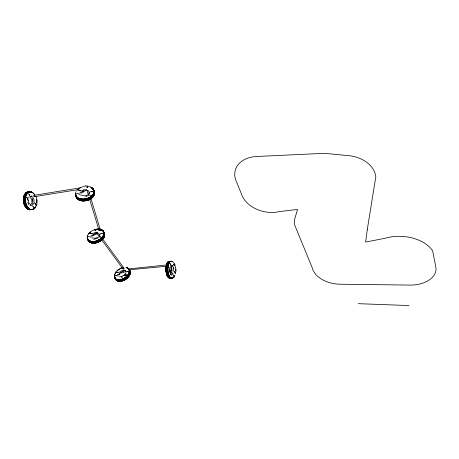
<?xml version="1.0" encoding="UTF-8"?>
<svg xmlns="http://www.w3.org/2000/svg" width="459" height="459" viewBox="0 0 459 459"><rect width="100%" height="100%" fill="white"/><g stroke="black" fill="none" stroke-linecap="round" stroke-linejoin="round"><path stroke-width="0.69" d="M124.142 270.173L124.28 270.632L125.118 270.368M175.648 271.143L175.625 269.226M175.889 271.074L175.608 267.012M34.058 202.046L33.897 199.59L32.968 197.422M36.64 202.844L36.479 199.504M31.923 202.258L31.763 199.808L30.162 196.865M32.824 202.545L32.629 199.539L32.01 197.875M31.023 196.71L31.654 196.389L31.12 196.693M174.38 265.027C173.823 264.235 174.529 265.417 174.454 264.659M173.835 264.809L174.242 264.9M174.403 264.849L173.858 264.745M174.127 264.9L173.743 264.843L174.265 264.826M31.103 196.55L31.648 196.458L31.803 195.729M31.35 196.55L31.619 196.36M100.561 229.661L100.55 230.188M171.488 272.474L171.746 273.231M87.216 187.329L86.998 186.939M87.17 187.41L87.216 186.922M123.804 268.027L123.821 268.865L123.15 269.072L101.559 239.673M124.033 270.185L123.764 270.598L123.373 270.11M87.376 187.088L87.176 187.375M166.038 265.021L128.377 268.985L128.652 269.186M30.977 196.647C31.31 195.901 30.988 196.894 32.595 196.727M31.063 196.636L31.493 196.36M34.632 194.759L34.591 194.668M31.614 196.441L31.028 196.251M31.533 196.343L31.132 196.395L31.522 196.458M125.014 270.776L125.439 271.005M125.462 270.919L125.083 270.615L125.347 270.982M125.278 270.919L125.123 270.621M96.143 229.804L95.679 230.378L94.973 230.257M34.677 194.582L34.683 194.593A8.991 5.709 81.9 0 0 26.266 194.696A8.991 5.709 81.9 0 0 28.211 207.841A8.991 5.709 81.9 0 0 36.336 205.322M122.811 268.481L122.874 268.802M96.82 232.483C96.671 233.344 98.461 232.816 97.612 232.288M36.714 205.253L37.179 200.893L36.146 196.469M35.177 196.159C34.563 197.433 33.673 195.723 34.322 195.287M29.204 195.075L29.089 194.312M100.613 230.011L100.75 229.804M99.93 234.256L99.133 235.972M100.492 230.137L100.733 229.741M86.785 195.241C90.062 193.882 93.005 196.492 91.806 198.242M174.024 264.843L174.053 264.745M31.103 196.418L31.315 196.395M172.045 274.258C172.98 274.132 175.252 277.07 173.743 277.144M33.409 204.129L33.828 203.165M31.275 204.335L31.694 203.377M28.578 198.127L29.003 197.163M125.187 271.017L125.032 270.586L125.204 270.965M100.854 229.729L100.997 229.747M100.647 229.632L100.71 229.678M125.537 273.151L124.349 274.855M165.923 267.528L165.883 268.194M170.501 264.688L170.559 264.045M170.513 265.663C172.509 263.678 166.365 261.211 166.726 264.264M171.379 271.361C172.647 271.183 170.909 274.138 173.209 273.719M99.046 229.724C98.456 231.032 101.273 229.85 99.85 229.523M173.852 264.9L174.013 264.745M89.304 192.992L88.707 193.836M31.281 196.383L31.602 196.475L31.178 196.366M125.927 274.31L126.127 274.034L124.779 275.566M122.823 268.096C122.18 269.381 124.561 268.813 123.689 267.872M125.284 270.896L125.014 270.73L125.238 271.011M115.576 272.187L118.542 269.301M87.199 187.134L86.883 187.152M124.286 270.099L124.154 270.54L125.072 270.408M100.613 230.062L100.624 230.188M100.091 230.412L99.769 230.665M89.241 233.465L89.637 233.195M118.847 274.723L119.225 274.402M119.346 272.25L121.233 270.936L123.299 270.362M119.701 273.334L120.786 272.439M119.604 273.501L122.157 271.722M117.384 270.844L118.835 269.651M34.867 196.475C33.57 197.422 33.478 194.955 34.746 195.293M94.405 194.673C94.732 192.734 92.047 190.06 89.734 192.103M93.665 235.369L96.929 233.861M92.804 233.608L96.08 232.093M92.936 234.801L94.152 233.964M92.764 234.974L95.615 233.35M31.459 205.403C32.543 205.546 35.28 208.598 33.8 208.868M30.001 205.494L30.707 205.047M116.104 272.399L117.498 272.457M118.669 274.821L118.319 274.912M123.454 275.595L121.383 276.582M121.279 273.088L123.322 272.112M82.201 192.568L84.519 191.535M81.622 190.594L85.248 189.355M81.26 191.982L84.278 190.611L82.689 191.185M127.091 271.63L128.164 271.556M125.169 275.165L126.65 275.222M88.587 195.31L89.195 195.081M130.201 273.771C130.895 272.107 126.782 270.305 125.995 272.239M97.342 237.464L95.036 238.307L92.041 237.917M97.905 238.123L93.613 239.357M118.198 276.163C117.756 275.595 113.964 275.136 114.503 276.329M128.394 277.299C128.922 275.67 125.393 273.811 123.695 275.733M91.748 236.144C94.697 235.237 92.517 235.364 90.968 235.966M87.434 237.561C85.919 235.754 92.488 236.97 91.002 237.423M120.396 268.222L122.341 267.482M120.47 268.699L122.18 268.05M122.014 271.728L123.574 271.183M121.119 277.534L122.564 276.989M102.076 239.764C104.491 238.33 99.356 235.341 97.836 237.527M104.509 236.064C105.318 234.434 101.485 231.829 100.142 234.05M86.728 195.218L84.175 195.855L80.818 195.092M85.707 196.572L87.405 195.987M95.254 229.707L96.132 229.707M31.178 196.567L31.614 196.492M79.631 193.199C80.193 192.137 82.999 193.113 80.75 192.998M91.375 191.661L92.293 191.667M95.518 233.333L96.947 232.942M123.316 272.118L125.261 271.98M121.394 276.582L119.449 276.714M34.023 195.333L80.686 187.777M34.494 196.653L77.611 189.716M83.125 186.365L85.523 185.981M166.399 267.264L166.732 267.213M128.543 268.876L129.231 269.697A8.348 5.175 -33 0 1 124.716 279.164A8.348 5.175 -33 0 1 114.997 277.993M97.136 233.172L96.751 233.103M35.98 205.701C38.189 205.741 33.289 201.369 34.23 203.125M123.764 270.598L125.181 270.454M166.215 266.277L129.191 269.812M171.167 265.772L172.578 265.629M118.623 272.749C119.805 272.376 114.865 271.476 115.513 272.881M119.38 274.35C121.05 273.633 118.129 274.763 117.607 274.666M86.045 190.376L85.5 190.365M87.009 190.382L88.524 190.508M25.285 197.244L26.031 197.318M88.713 233.849C87.709 232.243 93.894 233.614 91.984 233.889M85.529 185.981L87.87 186.027M80.124 194.742C79.86 194.1 75.718 192.55 75.5 194.1M358.307 303.674L409.078 305.556M85.391 190.502L85.942 190.537M85.988 190.095L85.586 190.037M75.724 194.863L76.022 195.471M102.007 233.373L102.351 233.413M89.941 233.166L91.416 233.734M98.369 228.72L100.286 228.961M98.048 233.763L99.075 233.895M80.468 191.001C82.54 191.128 76.515 188.638 76.877 190.502M115.852 275.693L116.242 275.79M78.397 190.003L79.866 190.772M117.613 274.809L117.98 274.901M100.337 236.924L100.693 237.039M76.584 196.435L76.16 196.251M169.646 269.886C171.488 267.729 165.188 264.906 165.659 268.205M88.191 191.615L89.132 192.08M174.202 271.986L174.936 272.382M35.159 203.756L36.169 204.915M173.158 275.354L173.485 275.555M30.885 205.196L28.883 202.912L28.315 200.497M171.878 265.285L173.232 267.213M103.011 233.7L103.304 233.929M33.186 206.923L33.484 207.158M26.777 197.651L27.081 197.892M29.491 196.245C30.954 194.186 25.211 191.46 25.228 194.117M175.074 272.491L175.349 272.795M129.208 269.8L129.455 270.018A8.342 5.175 -33 0 1 124.934 279.497A8.342 5.175 -33 0 1 115.22 278.326M173.915 264.745L174.208 264.906M32.813 205.012L32.48 203.308L31.803 202.958M170.949 274.769L171.362 275.28L170.186 273.162L169.595 270.093M100.303 229.856L99.655 230.521L99.029 230.315M173.743 275.767L173.995 276.226M99.001 233.947L99.832 235.088M102.753 239.087L124.028 268.24M96.126 232.248L99.471 236.815M27.655 199.998L28.32 200.331L27.534 198.133L26.002 196.813L23.311 197.083L23.317 197.41M94.858 230.171C94.789 228.335 97.262 230.556 94.795 229.988M28.785 204.708L28.188 203.607M173.732 271.527C173.72 270.357 176.962 273.96 175.131 273.862M27.316 198.156L27.569 199.837M170.708 273.834L170.943 274.293L169.715 270.058M129.645 272.985L129.811 273.472M127.837 276.513L127.992 277.001M170.605 266.45L171.436 270.747M174.391 263.38L175.097 265.044M27.718 202.121L28.074 203.182M86.567 189.108L88.208 194.536M89.643 199.281L99.075 230.464M89.04 192.229L89.448 193.583M91.077 199.011L100.441 230.2M170.478 272.256L170.042 270.007M170.421 273.094L169.836 270.076M171.574 266.759L172.119 270.936M171.402 266.943L171.655 267.907M171.23 266.857L171.563 268.131M171.173 267.006L171.419 267.953M32.526 199.447L32.692 200.56M173.508 268.28L173.674 270.626M175.889 269.163L175.917 271.344M29.588 208.914A8.876 5.64 81.9 0 1 25.314 201.191A8.876 5.64 81.9 0 1 27.643 192.86M28.974 192.069A8.876 5.64 81.9 0 1 31.43 192.063M35.395 207.055A8.876 5.64 81.9 0 1 34.322 208.409M33.019 209.247A8.876 5.64 81.9 0 1 32.067 209.482M29.697 208.908A8.882 5.64 81.9 0 1 25.423 201.18A8.882 5.64 81.9 0 1 27.752 192.849M29.078 192.057A8.882 5.64 81.9 0 1 31.539 192.051M35.498 207.043A8.882 5.64 81.9 0 1 31.682 209.493A8.876 5.64 81.9 0 0 32.658 209.281M31.223 209.637A8.979 5.72 81.9 0 1 23.879 201.329A8.979 5.72 81.9 0 1 29.078 191.896M30.225 209.631A8.87 5.651 81.9 0 1 27.747 208.736M27.282 208.363A8.87 5.651 81.9 0 1 23.851 199.401A8.87 5.651 81.9 0 1 27.62 192.212M34.109 208.529A8.991 5.715 81.9 0 1 25.096 201.983A8.991 5.715 81.9 0 1 31.178 191.982M31.677 192.178A8.991 5.715 81.9 0 1 33.983 194.094M29.33 208.943A8.876 5.64 81.9 0 1 25.056 201.214A8.876 5.64 81.9 0 1 27.385 192.889M31.172 192.086A8.876 5.64 81.9 0 0 28.716 192.091A8.87 5.651 81.9 0 0 23.558 198.311A8.87 5.651 81.9 0 0 26.915 208.403M32.767 209.27A8.876 5.64 81.9 0 1 31.809 209.511M30.713 209.493A8.876 5.64 81.9 0 1 29.715 209.195M29.221 208.954A8.876 5.64 81.9 0 1 24.947 201.226A8.876 5.64 81.9 0 1 27.276 192.9M28.607 192.103A8.876 5.64 81.9 0 1 30.07 191.902M34 208.541A8.991 5.715 81.9 0 1 24.987 201.994A8.991 5.715 81.9 0 1 31.069 191.994M32.342 209.419A8.985 5.715 81.9 0 1 24.482 200.87A8.985 5.715 81.9 0 1 30.73 192.028M30.369 209.522A8.876 5.646 81.9 0 1 24.648 201.644A8.876 5.646 81.9 0 1 27.804 192.344M28.739 192.005A8.876 5.646 81.9 0 1 29.726 191.937M30.564 209.602A8.87 5.646 81.9 0 1 24.35 201.673A8.87 5.646 81.9 0 1 27.965 192.172M28.441 192.04A8.87 5.646 81.9 0 1 29.428 191.971M31.562 209.602A8.985 5.72 81.9 0 1 24.149 200.514A8.985 5.72 81.9 0 1 30.432 192.057M30.116 209.643A8.87 5.651 81.9 0 1 27.643 208.747M27.173 208.375A8.87 5.651 81.9 0 1 23.816 198.282A8.87 5.651 81.9 0 1 28.974 192.017M31.591 209.488A8.979 5.72 81.9 0 1 23.822 201.725A8.979 5.72 81.9 0 1 28.969 191.908M31.332 209.516A8.979 5.726 81.9 0 1 23.564 201.748A8.979 5.726 81.9 0 1 28.71 191.937M31.229 209.522A8.979 5.726 81.9 0 1 23.455 201.759A8.979 5.726 81.9 0 1 28.601 191.948M30.839 209.562A8.87 5.651 81.9 0 1 27.385 208.77M30.73 209.568A8.87 5.657 81.9 0 1 27.276 208.782M26.806 208.409A8.87 5.657 81.9 0 1 23.449 198.322A8.87 5.657 81.9 0 1 28.613 192.057M168.476 277.431A8.428 3.775 87 0 1 166.003 269.278A8.428 3.775 87 0 1 168.287 261.837M170.438 278.24A8.428 3.775 87 0 1 169.446 278.12M170.323 278.246A8.428 3.775 87 0 1 166.043 271.487A8.428 3.775 87 0 1 168.172 261.842M171.287 277.896A8.537 3.821 87 0 1 165.997 271.504A8.537 3.821 87 0 1 169.119 261.337M171.402 277.89A8.537 3.821 87 0 1 166.112 271.498A8.537 3.821 87 0 1 169.233 261.332M172.142 277.85A8.537 3.815 87 0 1 166.858 271.453A8.537 3.815 87 0 1 169.973 261.286M171.781 277.867A8.537 3.815 87 0 1 166.497 271.476A8.537 3.815 87 0 1 169.612 261.303M171.672 277.873A8.537 3.815 87 0 1 166.382 271.481A8.537 3.815 87 0 1 169.503 261.314M168.746 277.414A8.428 3.77 87 0 1 166.273 269.267A8.428 3.77 87 0 1 168.556 261.819M173.531 267.149A8.428 3.77 87 0 1 173.743 268.567M170.708 278.223A8.428 3.77 87 0 1 169.715 278.102M168.86 277.408A8.434 3.77 87 0 1 166.387 269.255A8.434 3.77 87 0 1 168.671 261.814M170.817 278.217A8.434 3.77 87 0 1 169.83 278.097M172.813 277.815A8.543 3.804 87 0 1 167.432 270.311A8.543 3.804 87 0 1 171.643 261.412M169.222 277.391A8.434 3.764 87 0 1 166.749 269.238A8.434 3.764 87 0 1 169.027 261.791M171.178 278.2A8.434 3.764 87 0 1 170.191 278.079M172.452 277.833A8.543 3.81 87 0 1 167.065 270.334A8.543 3.81 87 0 1 171.287 261.435M171.976 278.263A8.543 3.804 87 0 1 167.495 269.192A8.543 3.804 87 0 1 171.758 261.406M172.245 278.252A8.543 3.804 87 0 1 167.77 269.175A8.543 3.804 87 0 1 172.027 261.389M174.036 276.794A8.543 3.804 87 0 1 173.198 277.793M172.354 278.246A8.543 3.804 87 0 1 167.902 268.067A8.543 3.804 87 0 1 173.1 262.123M173.404 262.485A8.543 3.804 87 0 1 173.972 263.368M174.684 265.038A8.543 3.804 87 0 1 175.2 267.023M174.822 275.314A8.543 3.804 87 0 1 173.307 277.787M126.196 267.643A8.256 5.106 -32.9 0 1 125.955 277.138A8.256 5.106 -32.9 0 1 114.595 277.213M127.579 268.05A8.256 5.106 -32.9 0 1 125.049 277.706A8.256 5.106 -32.9 0 1 114.538 277.138M114.463 276.674A8.256 5.106 -32.9 0 1 114.475 275.687M115.163 273.57A8.256 5.106 -32.9 0 1 115.817 272.497M118.766 269.628A8.256 5.106 -32.9 0 1 120.608 268.555M126.145 267.563A8.256 5.106 -32.9 0 1 127.143 267.844M126.196 267.488A8.36 5.169 -32.9 0 1 128.101 274.809A8.36 5.169 -32.9 0 1 117.55 279.847A8.36 5.169 -32.9 0 1 115.743 272.485M118.726 269.576A8.36 5.169 -32.9 0 1 120.591 268.492M126.248 267.568A8.36 5.169 -32.9 0 1 128.503 274.344A8.36 5.169 -32.9 0 1 118.738 280.036A8.36 5.169 -32.9 0 1 114.876 274.189M129.111 269.462A8.348 5.169 -33 0 1 123.936 279.296A8.348 5.169 -33 0 1 114.75 276.817M127.877 268.331A8.354 5.169 -32.9 0 1 125.318 278.108A8.354 5.169 -32.9 0 1 114.681 277.523M127.826 268.251A8.354 5.169 -32.9 0 1 125.267 278.028A8.251 5.106 -32.9 0 1 114.773 277.483M114.63 277.448A8.354 5.169 -32.9 0 0 125.267 278.028A8.251 5.106 -32.9 0 0 127.809 268.4M127.757 268.32A8.251 5.106 -32.9 0 1 125.227 277.976A8.251 5.106 -32.9 0 1 114.721 277.402M129.421 269.938A8.342 5.175 -33 0 1 124.882 279.416A8.342 5.175 -33 0 1 115.169 278.246M129.335 269.995A8.239 5.112 -33 0 1 124.854 279.359A8.239 5.112 -33 0 1 115.261 278.2M129.025 269.519A8.245 5.106 -33 0 1 123.913 279.233A8.245 5.106 -33 0 1 114.842 276.783M129.168 269.743A8.245 5.106 -33 0 1 124.687 279.106A8.245 5.106 -33 0 1 115.094 277.953M129.386 270.076A8.239 5.112 -33 0 1 125.818 278.86A8.239 5.112 -33 0 1 115.886 279.497M129.593 270.208A8.342 5.175 -33 0 1 125.984 279.101A8.342 5.175 -33 0 1 115.926 279.743M129.507 270.265A8.239 5.112 -33 0 1 125.944 279.049A8.239 5.112 -33 0 1 116.012 279.686M129.558 270.345A8.239 5.112 -33 0 1 125.083 279.703A8.239 5.112 -33 0 1 115.496 278.544M129.645 270.282A8.342 5.175 -33 0 1 125.112 279.766A8.342 5.175 -33 0 1 115.404 278.59M93.843 195.391A9.329 6.151 -13.9 0 1 85.936 200.56A9.329 6.151 -13.9 0 1 77.192 198.552M76.837 198.11A9.329 6.151 -13.9 0 1 76.154 196.636M93.843 191.116A9.329 6.151 -13.9 0 1 94.256 192.114M94.388 192.734A9.329 6.151 -13.9 0 1 94.388 193.824M93.865 195.488A9.329 6.151 -13.9 0 1 85.965 200.658A9.329 6.151 -13.9 0 1 77.221 198.649M76.865 198.208A9.329 6.151 -13.9 0 1 76.183 196.733M93.871 191.214A9.329 6.151 -13.9 0 1 94.284 192.212M93.98 191.173A9.444 6.225 -13.9 0 1 87.566 200.342A9.444 6.225 -13.9 0 1 76.068 196.762M76.039 196.664A9.45 6.225 -13.9 0 0 87.537 200.239A9.45 6.225 -13.9 0 0 93.952 191.076A9.352 6.151 -13.9 0 1 85.873 198.902A9.352 6.151 -13.9 0 1 75.672 195.058M92.007 188.156A9.467 6.225 -13.9 0 1 88.702 198.426A9.467 6.225 -13.9 0 1 75.66 195.419M77.72 198.099A9.346 6.151 -13.9 0 0 88.673 198.351A9.346 6.151 -13.9 0 0 93.917 190.869A9.45 6.225 -13.9 0 1 86.275 200.319A9.45 6.225 -13.9 0 1 75.907 194.782M76.458 196.871A9.346 6.151 -13.9 0 1 75.775 195.391M91.92 188.219A9.346 6.151 -13.9 0 1 93.2 189.412M87.985 186.377A9.473 6.225 -13.8 0 1 93.888 192.671A9.473 6.225 -13.8 0 1 84.594 199.097A9.473 6.225 -13.8 0 1 75.528 194.989M75.437 194.45A9.473 6.225 -13.8 0 1 75.471 193.342M75.592 192.78A9.473 6.225 -13.8 0 1 76.039 191.661M77.973 189.315A9.473 6.225 -13.8 0 1 78.862 188.638M79.344 188.322A9.473 6.225 -13.8 0 1 80.377 187.748M80.916 187.496A9.473 6.225 -13.8 0 1 82.637 186.87M75.878 194.685A9.45 6.225 -13.9 0 0 86.246 200.222A9.45 6.225 -13.9 0 0 93.86 190.743A9.352 6.151 -13.9 0 1 88.644 198.254A9.352 6.151 -13.9 0 1 77.691 197.995M93.464 189.963A9.455 6.225 -13.9 0 1 86.952 199.711A9.455 6.225 -13.9 0 1 75.729 194.926M93.361 190.009A9.341 6.151 -13.9 0 1 86.929 199.636A9.341 6.151 -13.9 0 1 75.844 194.909M93.389 189.682A9.461 6.225 -13.9 0 1 86.871 199.43A9.461 6.225 -13.9 0 1 75.649 194.65M76.429 196.773A9.352 6.151 -13.9 0 1 75.746 195.293M91.892 188.115A9.352 6.151 -13.9 0 1 93.171 189.315M94.003 191.185A9.346 6.151 -13.9 0 1 87.635 199.114A9.346 6.151 -13.9 0 1 76.555 197.186M76.263 196.716A9.346 6.151 -13.9 0 1 75.764 194.633M93.584 189.733A9.467 6.225 -13.9 0 1 87.153 198.896A9.467 6.225 -13.9 0 1 75.632 195.322M91.984 188.058A9.467 6.225 -13.9 0 1 93.275 189.269M93.934 190.502A9.473 6.225 -13.9 0 1 86.292 198.885A9.473 6.225 -13.9 0 1 75.557 195.086M90.779 187.197A9.473 6.225 -13.9 0 1 93.762 189.992M94.164 191.776A9.335 6.151 -13.9 0 1 93.992 194.501M93.751 195.058A9.335 6.151 -13.9 0 1 85.839 200.227A9.335 6.151 -13.9 0 1 77.089 198.219M76.733 197.777A9.335 6.151 -13.9 0 1 76.051 196.303M94.296 193.491A9.335 6.151 -13.9 0 1 94.015 194.605M93.774 195.155A9.335 6.151 -13.9 0 1 85.867 200.325A9.335 6.151 -13.9 0 1 77.123 198.317M76.762 197.875A9.335 6.151 -13.9 0 1 76.079 196.4M91.829 187.88A9.352 6.151 -13.9 0 1 93.653 190.026M93.9 192.046A9.352 6.151 -13.8 0 1 85.047 198.954A9.352 6.151 -13.8 0 1 75.643 194.96M92.282 188.144A9.352 6.151 -13.8 0 1 93.797 190.433M104.113 232.897A8.721 5.565 -24.4 0 1 98.392 242.002A8.721 5.565 -24.4 0 1 88.168 239.764M103.877 232.581A8.721 5.565 -24.4 0 1 98.783 241.939A8.721 5.565 -24.4 0 1 88.208 239.85M103.975 232.529A8.83 5.634 -24.4 0 1 98.811 242.002A8.83 5.634 -24.4 0 1 88.105 239.891M103.929 232.438A8.836 5.634 -24.4 0 1 98.771 241.91A8.836 5.634 -24.4 0 1 88.065 239.805M102.242 230.309A8.847 5.634 -24.4 0 1 99.253 240.269A8.847 5.634 -24.4 0 1 87.508 238.691M103.585 231.778A8.738 5.565 -24.4 0 1 99.219 240.206A8.738 5.565 -24.4 0 1 88.547 240.355M88.226 239.977A8.738 5.565 -24.4 0 1 87.612 238.657M102.162 230.372A8.738 5.565 -24.4 0 1 103.315 231.376M103.223 230.929A8.853 5.634 -24.4 0 1 95.879 241.199A8.853 5.634 -24.4 0 1 87.784 235.134M88.071 234.589A8.853 5.634 -24.4 0 1 93.722 230.005M94.25 229.798A8.853 5.634 -24.4 0 1 95.334 229.454M96.419 229.207A8.853 5.634 -24.4 0 1 97.847 229.041M100.458 229.27A8.853 5.634 -24.4 0 1 102.891 230.556M103.832 232.225A8.836 5.634 -24.4 0 1 98.668 241.698A8.836 5.634 -24.4 0 1 87.956 239.592M104.009 232.684A8.727 5.565 -24.4 0 1 99.655 241.113A8.727 5.565 -24.4 0 1 88.994 241.256M88.673 240.877A8.727 5.565 -24.4 0 1 88.059 239.552M104.434 234.997A8.727 5.565 -24.4 0 1 96.465 242.329A8.727 5.565 -24.4 0 1 88.019 239.466M103.694 232.191A8.727 5.565 -24.4 0 1 104.342 233.488M103.791 232.139A8.836 5.634 -24.4 0 1 98.622 241.612A8.836 5.634 -24.4 0 1 87.916 239.506M103.659 231.852A8.841 5.634 -24.4 0 1 97.778 241.635A8.841 5.634 -24.4 0 1 87.675 238.21M103.562 231.91A8.732 5.565 -24.4 0 1 99.471 240.74A8.732 5.565 -24.4 0 1 88.489 240.505M88.226 240.091A8.732 5.565 -24.4 0 1 87.876 239.185M103.447 231.657A8.732 5.565 -24.4 0 1 100.309 239.891A8.732 5.565 -24.4 0 1 89.494 241.291M89.063 240.986A8.732 5.565 -24.4 0 1 87.755 238.938M103.539 231.606A8.841 5.634 -24.4 0 1 98.364 241.084A8.841 5.634 -24.4 0 1 87.652 238.973M104.004 234.096A8.738 5.565 -24.4 0 1 97.463 240.946A8.738 5.565 -24.4 0 1 88.501 240.269M88.18 239.891A8.738 5.565 -24.4 0 1 87.571 238.565M102.122 230.286A8.738 5.565 -24.4 0 1 103.918 232.587M100.498 229.357A8.853 5.634 -24.4 0 1 102.873 236.637A8.853 5.634 -24.4 0 1 91.995 241.675A8.853 5.634 -24.4 0 1 87.824 235.226M88.868 233.608A8.853 5.634 -24.4 0 1 90.366 232.116A8.744 5.56 -24.4 0 0 88.908 233.539M96.465 229.299A8.853 5.634 -24.4 0 1 97.893 229.133M103.906 232.856A8.744 5.565 -24.4 0 1 96.642 240.992A8.744 5.565 -24.4 0 1 87.462 238.353M87.382 237.865A8.744 5.565 -24.4 0 1 87.411 236.838M88.954 233.631A8.744 5.565 -24.4 0 1 90.429 232.156M100.441 229.431A8.744 5.565 -24.4 0 1 102.839 230.705M103.172 231.072A8.744 5.565 -24.4 0 1 103.814 232.369M100.601 229.569A8.847 5.634 -24.4 0 1 100.171 239.581A8.847 5.634 -24.4 0 1 87.468 238.605M103.866 232.765A8.744 5.56 -24.4 0 1 97.669 240.499A8.744 5.56 -24.4 0 1 88.03 239.587M87.767 239.179A8.744 5.56 -24.4 0 1 87.371 236.746M96.413 229.282A8.744 5.56 -24.4 0 1 97.819 229.116M100.401 229.339A8.744 5.56 -24.4 0 1 102.799 230.613M103.126 230.986A8.744 5.56 -24.4 0 1 103.774 232.283M367.332 229.242L365.622 242.059L385.118 238.261A34.706 22.497 3.6 0 1 432.63 250.775L436.05 268.28A26.915 17.161 3.3 0 1 410.375 285.085L340.371 284.23A25.457 16.409 8.2 0 1 312.367 268.073L294.701 225.065L294.38 220.194L297.518 209.43L279.33 211.61A27.345 19.714 13.9 0 1 241.405 193.876L235.53 179.389A27.867 20.506 14.7 0 1 256.019 156.519L321.719 153.444L329.482 153.788L350.642 155.876A29.284 21.751 5.8 0 1 375.823 176.612L367.332 229.242"/></g></svg>
